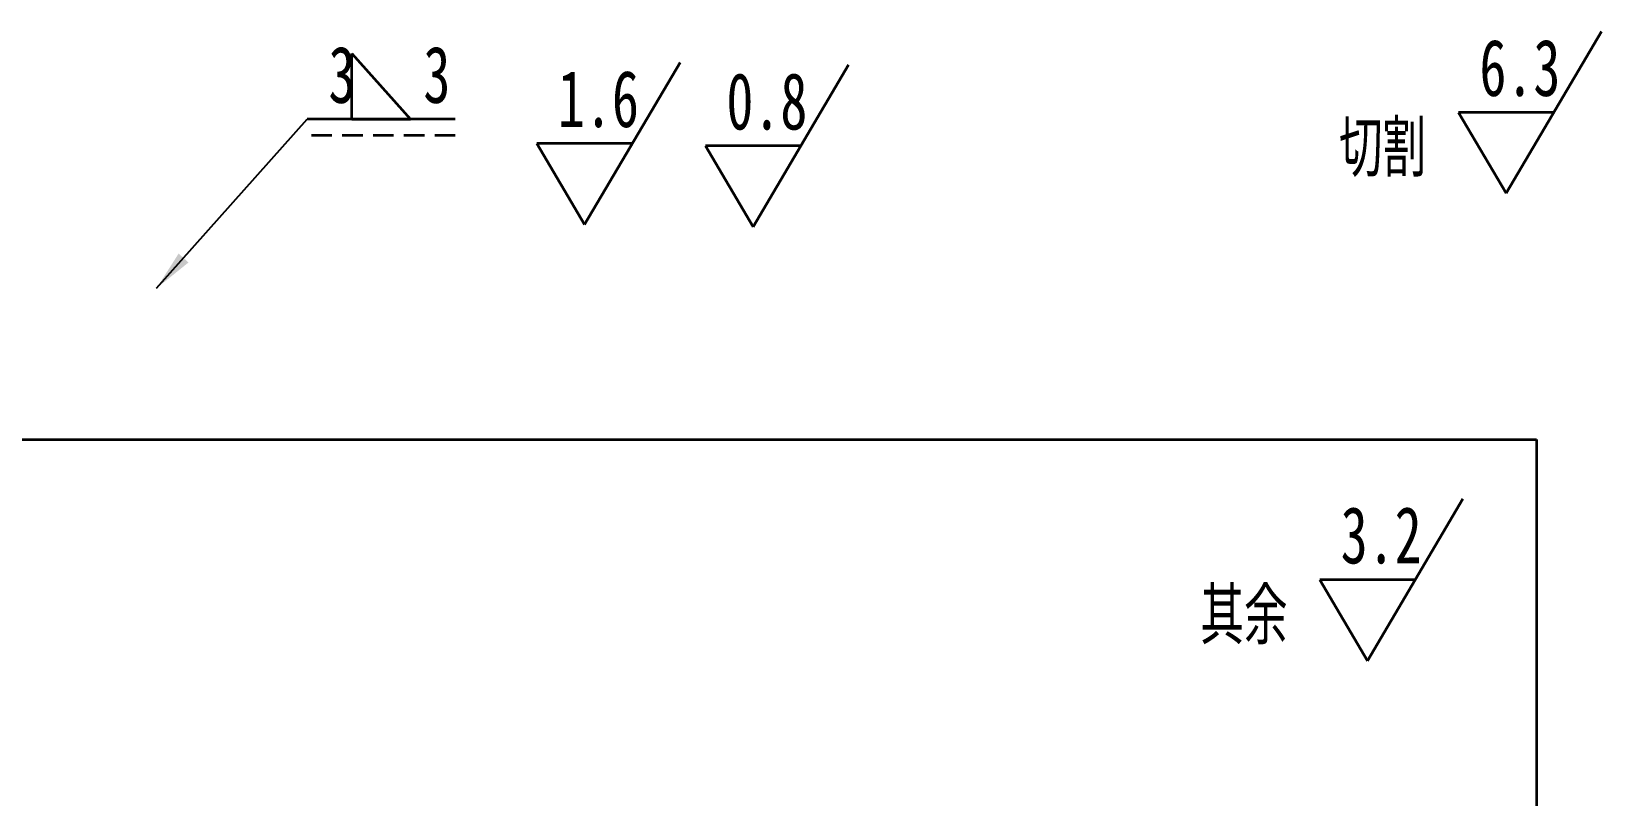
# Model space of a CAD drawing. Header units: millimetres. Extents: x 10 to 515, y -34 to 231.
# Drawn here: x 198.2 to 295.2, y 183.4 to 230.7 of the extents above; entities that cross this region are included whole.
import ezdxf

# ---------------------------------------------------------------- set-up
doc = ezdxf.new("R2010")
doc.units = ezdxf.units.MM
doc.linetypes.add('HIDDEN', pattern=[1.905, 1.27, -0.635])
doc.layers.add('FORMAT', color=7, linetype='Continuous', lineweight=35)
doc.layers.add('轮廓实线层', color=7, linetype='Continuous', lineweight=35)
doc.styles.add('SLDTEXTSTYLE0', font='TXT', dxfattribs={"width": 0.7, "bigfont": 'bigfont'})
doc.styles.add('SLDTEXTSTYLE1', font='TXT', dxfattribs={"width": 0.7})
doc.dimstyles.new('SLDDIMSTYLE0', dxfattribs={"dimtxt": 0.18, "dimasz": 2.5, "dimexe": 0, "dimexo": 0.0625, "dimgap": 0, "dimtad": 0, "dimtih": 1, "dimtoh": 1, "dimdec": 0, "dimrnd": 1e-09, "dimzin": 0, "dimdsep": 46, "dimtxsty": 'Standard', "dimsah": 1, "dimcen": 0.09, "dimadec": 0, "dimazin": 0, "dimtfac": 2.5, "dimtdec": 0, "dimtofl": 0, "dimtmove": 0, "dimatfit": 3, "dimfxl": 0, "dimfrac": 2, "dimtolj": 1, "dimtzin": 0, "dimarcsym": 0})

# ---------------------------------------------------------------- blocks, each defined once
blk = doc.blocks.new('SW_SFSYMBOL_0')
at = {"layer": 'FORMAT', "color": 0}
for p, q in [((1.653, -5), (7.552, 5)), ((1.653, -5), (-1.296, 0)), ((4.603, 0), (-1.296, 0))]:
    blk.add_line(p, q, dxfattribs=at)
at = {"layer": 'FORMAT', "color": 0, "char_height": 3.5, "attachment_point": 1}
for s, insert, style in [('3.2', (0, 4.512), 'SLDTEXTSTYLE1'), ('其余', (-8.67, -0.488), 'SLDTEXTSTYLE0')]:
    blk.add_mtext(s, dxfattribs=dict(at, insert=insert, style=style))
blk = doc.blocks.new('SW_SFSYMBOL_1')
at = {"layer": 'FORMAT', "color": 0}
for p, q in [((1.648, -5), (7.547, 5)), ((1.648, -5), (-1.301, 0)), ((4.597, 0), (-1.301, 0))]:
    blk.add_line(p, q, dxfattribs=at)
at = {"layer": 'FORMAT', "color": 0, "char_height": 3.5, "attachment_point": 1}
for s, insert, style in [('6.3', (0, 4.512), 'SLDTEXTSTYLE1'), ('切割', (-8.675, -0.488), 'SLDTEXTSTYLE0')]:
    blk.add_mtext(s, dxfattribs=dict(at, insert=insert, style=style))
blk = doc.blocks.new('SW_SFSYMBOL_2')
at = {"layer": 'FORMAT', "color": 0}
for p, q in [((1.648, -5), (7.547, 5)), ((1.648, -5), (-1.301, 0)), ((4.597, 0), (-1.301, 0))]:
    blk.add_line(p, q, dxfattribs=at)
at = {"layer": 'FORMAT', "color": 0, "insert": (0, 4.512), "char_height": 3.5, "attachment_point": 1, "style": 'SLDTEXTSTYLE1'}
blk.add_mtext('0.8', dxfattribs=at)
blk = doc.blocks.new('SW_SFSYMBOL_3')
at = {"layer": 'FORMAT', "color": 0}
for p, q in [((1.648, -5), (7.547, 5)), ((1.648, -5), (-1.301, 0)), ((4.597, 0), (-1.301, 0))]:
    blk.add_line(p, q, dxfattribs=at)
at = {"layer": 'FORMAT', "color": 0, "insert": (0, 4.512), "char_height": 3.5, "attachment_point": 1, "style": 'SLDTEXTSTYLE1'}
blk.add_mtext('1.6', dxfattribs=at)
blk = doc.blocks.new('SW_SYMBOL_WELD_FILL')
at = {"layer": 'FORMAT', "color": 0}
for p, q in [((100, 0), (100, 900)), ((100, 900), (900, 0)), ((100, 0), (900, 0))]:
    blk.add_line(p, q, dxfattribs=at)
blk = doc.blocks.new('SW_WELDSYMBOL_0')
at = {"layer": 'FORMAT', "color": 0}
blk.add_line((9.146, 0), (0, 0), dxfattribs=at)
at = {"layer": 'FORMAT', "color": 0, "linetype": 'HIDDEN'}
blk.add_line((9.146, -1), (0, -1), dxfattribs=at)
at = {"layer": 'FORMAT', "color": 0, "xscale": 0.004511737089201878, "yscale": 0.004511737089201878, "zscale": 0.004511737089201878}
blk.add_blockref('SW_SYMBOL_WELD_FILL', (2.311, -0.001), dxfattribs=at)
at = {"layer": 'FORMAT', "color": 0, "char_height": 3.5, "attachment_point": 1, "style": 'SLDTEXTSTYLE1'}
for insert in [(1.312, 4.512), (7.175, 4.512)]:
    blk.add_mtext('3', dxfattribs=dict(at, insert=insert))

msp = doc.modelspace()

# ---------------------------------------------------------------- linework, layer by layer
at = {"layer": '轮廓实线层'}
for p, q in [((14.185568, 205.4508454), (291.185568, 205.4508454)), ((291.185568, 205.4508454), (291.185568, 5.4508454))]:
    msp.add_line(p, q, dxfattribs=at)

# ---------------------------------------------------------------- block references
at = {"layer": 'FORMAT'}
for name, p in [('SW_SFSYMBOL_1', (287.6623893, 225.6643523)), ('SW_WELDSYMBOL_0', (215.2499554, 225.2339668)), ('SW_SFSYMBOL_3', (230.7387494, 223.742206)), ('SW_SFSYMBOL_2', (241.1441417, 223.5927345)), ('SW_SFSYMBOL_0', (279.0925383, 196.7879522))]:
    msp.add_blockref(name, p, dxfattribs=at)

# ---------------------------------------------------------------- leaders
msp.add_leader([(205.9439712, 214.7990727), (215.2499554, 225.2339668)], dimstyle='SLDDIMSTYLE0', dxfattribs=at)

doc.saveas('drawing.dxf')
